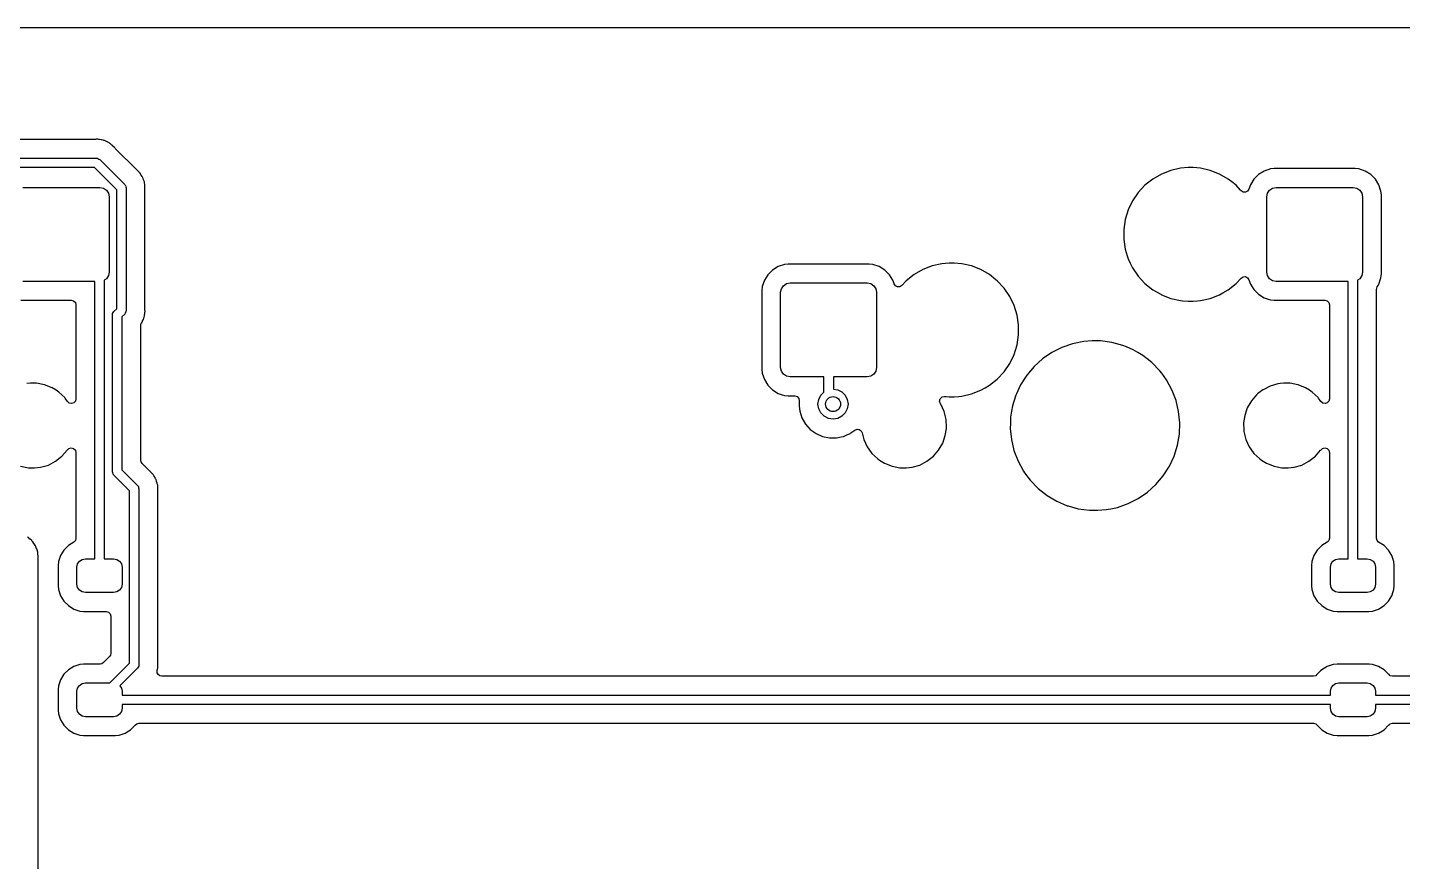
# Model space of a CAD drawing. Extents: x 51 to 201, y -153 to -28.
# Drawn here: x 81.15 to 117.72, y -49.69 to -27.52 of the extents above; entities that cross this region are included whole.
import ezdxf

# ---------------------------------------------------------------- set-up
doc = ezdxf.new("R2010")
doc.units = 0
doc.layers.add('BLACK', color=7, linetype='CONTINUOUS')

msp = doc.modelspace()

# ---------------------------------------------------------------- linework, layer by layer
at = {"layer": 'BLACK', "linetype": 'CONTINUOUS'}
for p, q in [((66.5009, -27.5214), (195.437, -27.5214)), ((82.9448, -30.4945), (67.9027, -30.4945)), ((82.9565, -30.4939), (82.9448, -30.4945)), ((82.9737, -30.4923), (82.9565, -30.4939)), ((83, -30.4898), (82.9737, -30.4923)), ((83.0123, -30.4918), (83, -30.4898)), ((83, -30.4898), (83, -30.4898)), ((83.0198, -30.493), (83.0123, -30.4918)), ((83.0392, -30.4945), (83.0198, -30.493)), ((83.0592, -30.4945), (83.0392, -30.4945)), ((83.1015, -30.5054), (83.0592, -30.4945)), ((83.1129, -30.5077), (83.1015, -30.5054)), ((83.1561, -30.5146), (83.1129, -30.5077)), ((83.1745, -30.5225), (83.1561, -30.5146)), ((83.1929, -30.5288), (83.1745, -30.5225)), ((83.2123, -30.5338), (83.1929, -30.5288)), ((83.2505, -30.5548), (83.2123, -30.5338)), ((83.261, -30.56), (83.2505, -30.5548)), ((83.3011, -30.5773), (83.261, -30.56)), ((83.3169, -30.5896), (83.3011, -30.5773)), ((83.3332, -30.6003), (83.3169, -30.5896)), ((83.3508, -30.6099), (83.3332, -30.6003)), ((83.3826, -30.6398), (83.3508, -30.6099)), ((83.3915, -30.6474), (83.3826, -30.6398)), ((83.3946, -30.6499), (83.3915, -30.6474)), ((83.4142, -30.6694), (83.3946, -30.6499)), ((83.4169, -30.6721), (83.4142, -30.6694)), ((83.4681, -30.7201), (83.4169, -30.6721)), ((67.82, -30.995), (82.9802, -30.995)), ((82.9802, -30.995), (83.0023, -30.9982)), ((83.0023, -30.9982), (83.0067, -30.9979)), ((83.0067, -30.9979), (83.0091, -30.9992)), ((83.0091, -30.9992), (83.0154, -31.0001)), ((83.0154, -31.0001), (83.0414, -31.0168)), ((83.0414, -31.0168), (83.0686, -31.0316)), ((83.0686, -31.0316), (83.7304, -31.6934)), ((83.481, -30.7362), (83.4681, -30.7201)), ((84.0593, -31.3145), (83.481, -30.7362)), ((82.9284, -31.245), (67.8718, -31.245)), ((83.517, -31.8336), (82.9284, -31.245)), ((84.0679, -31.3224), (84.0593, -31.3145)), ((84.1016, -31.3502), (84.0679, -31.3224)), ((84.1134, -31.3664), (84.1016, -31.3502)), ((84.126, -31.3812), (84.1134, -31.3664)), ((84.1402, -31.3954), (84.126, -31.3812)), ((84.1624, -31.433), (84.1402, -31.3954)), ((84.1688, -31.4428), (84.1624, -31.433)), ((84.1945, -31.4781), (84.1688, -31.4428)), ((111.305, -31.4158), (111.075, -31.5489)), ((111.553, -31.3186), (111.305, -31.4158)), ((111.812, -31.2594), (111.553, -31.3186)), ((112.011, -31.2445), (111.812, -31.2594)), ((112.144, -31.2445), (112.011, -31.2445)), ((112.011, -31.2445), (112.011, -31.2445)), ((112.343, -31.2594), (112.144, -31.2445)), ((112.144, -31.2445), (112.144, -31.2445)), ((112.602, -31.3186), (112.343, -31.2594)), ((112.85, -31.4158), (112.602, -31.3186)), ((113.08, -31.5489), (112.85, -31.4158)), ((113.886, -31.4273), (113.762, -31.5513)), ((114.035, -31.3352), (113.886, -31.4273)), ((114.202, -31.28), (114.035, -31.3352)), ((114.304, -31.2695), (114.202, -31.28)), ((116.455, -31.2695), (114.304, -31.2695)), ((116.557, -31.28), (116.455, -31.2695)), ((116.724, -31.3352), (116.557, -31.28)), ((116.873, -31.4273), (116.724, -31.3352)), ((116.997, -31.5513), (116.873, -31.4273)), ((81.017, -31.77), (83.067, -31.77)), ((83.067, -31.77), (83.1627, -31.789)), ((83.1627, -31.789), (83.2438, -31.8432)), ((83.7304, -31.6934), (83.7438, -31.7113)), ((83.7438, -31.7113), (83.7472, -31.7142)), ((83.7472, -31.7142), (83.7479, -31.7169)), ((83.7479, -31.7169), (83.7517, -31.7219)), ((83.7517, -31.7219), (83.7583, -31.7522)), ((83.7583, -31.7522), (83.767, -31.7818)), ((83.767, -31.7818), (83.767, -35.048)), ((84.2019, -31.4967), (84.1945, -31.4781)), ((84.1945, -31.4781), (84.1945, -31.4781)), ((84.2104, -31.5142), (84.2019, -31.4967)), ((84.2206, -31.5314), (84.2104, -31.5142)), ((84.2328, -31.5734), (84.2206, -31.5314)), ((84.2366, -31.5844), (84.2328, -31.5734)), ((84.2527, -31.625), (84.2366, -31.5844)), ((84.2552, -31.6449), (84.2527, -31.625)), ((84.2591, -31.664), (84.2552, -31.6449)), ((84.2647, -31.6832), (84.2591, -31.664)), ((84.2657, -31.7148), (84.2647, -31.6832)), ((84.2661, -31.7269), (84.2657, -31.7148)), ((84.267, -31.7385), (84.2661, -31.7269)), ((84.2675, -31.7425), (84.267, -31.7385)), ((84.2675, -31.77), (84.2675, -31.7425)), ((84.2675, -31.7425), (84.2675, -31.7425)), ((84.2676, -31.7739), (84.2675, -31.77)), ((84.2698, -31.8441), (84.2676, -31.7739)), ((110.866, -31.7148), (110.685, -31.9099)), ((111.075, -31.5489), (110.866, -31.7148)), ((113.176, -31.625), (113.08, -31.5489)), ((113.289, -31.7148), (113.176, -31.625)), ((113.408, -31.8441), (113.289, -31.7148)), ((113.632, -31.8147), (113.597, -31.8679)), ((113.67, -31.7007), (113.632, -31.8147)), ((113.762, -31.5513), (113.67, -31.7007)), ((114.178, -31.8432), (114.259, -31.789)), ((114.259, -31.789), (114.355, -31.77)), ((114.355, -31.77), (116.404, -31.77)), ((116.404, -31.77), (116.5, -31.789)), ((116.5, -31.789), (116.581, -31.8432)), ((117.089, -31.7007), (116.997, -31.5513)), ((116.997, -31.5513), (116.997, -31.5513)), ((117.144, -31.8672), (117.089, -31.7007)), ((83.2438, -31.8432), (83.298, -31.9243)), ((83.298, -31.9243), (83.317, -32.02)), ((83.317, -32.02), (83.317, -34.02)), ((83.517, -34.9962), (83.517, -31.8336)), ((84.2675, -31.8646), (84.2698, -31.8441)), ((84.2675, -33.1531), (84.2675, -31.8646)), ((110.536, -32.1298), (110.42, -32.3695)), ((110.685, -31.9099), (110.536, -32.1298)), ((113.423, -31.86), (113.408, -31.8441)), ((113.477, -31.894), (113.423, -31.86)), ((113.541, -31.8969), (113.477, -31.894)), ((113.597, -31.8679), (113.541, -31.8969)), ((114.105, -32.02), (114.124, -31.9243)), ((114.105, -34.02), (114.105, -32.02)), ((114.124, -31.9243), (114.178, -31.8432)), ((116.581, -31.8432), (116.635, -31.9243)), ((116.635, -31.9243), (116.654, -32.02)), ((116.654, -32.02), (116.654, -34.02)), ((117.155, -31.97), (117.144, -31.8672)), ((117.155, -33.1531), (117.155, -31.97)), ((110.42, -32.3695), (110.342, -32.6238)), ((110.342, -32.6238), (110.302, -32.8869)), ((110.302, -32.8869), (110.302, -33.1531)), ((84.2675, -35.0127), (84.2675, -33.1531)), ((110.302, -33.1531), (110.342, -33.4162)), ((117.155, -34.07), (117.155, -33.1531)), ((110.342, -33.4162), (110.396, -33.592)), ((110.396, -33.592), (110.42, -33.6705)), ((100.959, -33.9673), (100.835, -34.0913)), ((101.108, -33.8752), (100.959, -33.9673)), ((101.275, -33.82), (101.108, -33.8752)), ((101.377, -33.8095), (101.275, -33.82)), ((103.528, -33.8095), (101.377, -33.8095)), ((103.63, -33.82), (103.528, -33.8095)), ((103.797, -33.8752), (103.63, -33.82)), ((103.946, -33.9673), (103.797, -33.8752)), ((104.07, -34.0913), (103.946, -33.9673)), ((104.955, -33.9558), (104.725, -34.0889)), ((105.203, -33.8586), (104.955, -33.9558)), ((105.462, -33.7994), (105.203, -33.8586)), ((105.661, -33.7845), (105.462, -33.7994)), ((105.794, -33.7845), (105.661, -33.7845)), ((105.661, -33.7845), (105.661, -33.7845)), ((105.993, -33.7994), (105.794, -33.7845)), ((105.794, -33.7845), (105.794, -33.7845)), ((106.252, -33.8586), (105.993, -33.7994)), ((106.5, -33.9558), (106.252, -33.8586)), ((106.73, -34.0889), (106.5, -33.9558)), ((110.42, -33.6705), (110.475, -33.7845)), ((110.475, -33.7845), (110.536, -33.9102)), ((110.536, -33.9102), (110.685, -34.1301)), ((82.935, -34.27), (81.017, -34.27)), ((82.935, -41.64), (82.935, -34.27)), ((83.2438, -34.1968), (83.185, -34.236)), ((83.185, -34.236), (83.185, -41.64)), ((83.298, -34.1157), (83.2438, -34.1968)), ((83.317, -34.02), (83.298, -34.1157)), ((100.743, -34.2407), (100.688, -34.4072)), ((100.835, -34.0913), (100.743, -34.2407)), ((101.251, -34.3832), (101.332, -34.329)), ((101.332, -34.329), (101.427, -34.31)), ((101.427, -34.31), (103.477, -34.31)), ((103.477, -34.31), (103.573, -34.329)), ((103.573, -34.329), (103.654, -34.3832)), ((104.162, -34.2407), (104.07, -34.0913)), ((104.07, -34.0913), (104.07, -34.0913)), ((104.167, -34.2548), (104.162, -34.2407)), ((104.193, -34.3333), (104.167, -34.2548)), ((104.228, -34.3865), (104.193, -34.3333)), ((104.516, -34.2548), (104.402, -34.3786)), ((104.725, -34.0889), (104.516, -34.2548)), ((106.902, -34.2253), (106.73, -34.0889)), ((106.939, -34.2548), (106.902, -34.2253)), ((107.12, -34.4499), (106.939, -34.2548)), ((110.685, -34.1301), (110.866, -34.3252)), ((110.866, -34.3252), (111.075, -34.4911)), ((113.08, -34.4911), (113.289, -34.3252)), ((113.289, -34.3252), (113.423, -34.1799)), ((113.423, -34.1799), (113.477, -34.146)), ((113.477, -34.146), (113.541, -34.1431)), ((113.541, -34.1431), (113.597, -34.1721)), ((113.597, -34.1721), (113.632, -34.2253)), ((113.632, -34.2253), (113.67, -34.3393)), ((113.67, -34.3393), (113.762, -34.4887)), ((114.124, -34.1157), (114.105, -34.02)), ((114.178, -34.1968), (114.124, -34.1157)), ((114.259, -34.251), (114.178, -34.1968)), ((114.355, -34.27), (114.259, -34.251)), ((116.272, -34.27), (114.355, -34.27)), ((116.272, -41.64), (116.272, -34.27)), ((116.581, -34.1968), (116.522, -34.236)), ((116.522, -34.236), (116.522, -41.64)), ((116.635, -34.1157), (116.581, -34.1968)), ((116.654, -34.02), (116.635, -34.1157)), ((117.065, -34.3786), (117.089, -34.3393)), ((117.089, -34.3393), (117.144, -34.1728)), ((117.144, -34.1728), (117.155, -34.07)), ((100.688, -34.4072), (100.677, -34.51)), ((100.677, -34.51), (100.677, -36.61)), ((101.177, -34.56), (101.197, -34.4643)), ((101.177, -36.56), (101.177, -34.56)), ((101.197, -34.4643), (101.251, -34.3832)), ((103.654, -34.3832), (103.708, -34.4643)), ((103.708, -34.4643), (103.727, -34.56)), ((103.727, -34.56), (103.727, -36.56)), ((104.284, -34.4154), (104.228, -34.3865)), ((104.348, -34.4126), (104.284, -34.4154)), ((104.402, -34.3786), (104.348, -34.4126)), ((107.269, -34.6698), (107.12, -34.4499)), ((107.385, -34.9095), (107.269, -34.6698)), ((111.075, -34.4911), (111.285, -34.6127)), ((111.285, -34.6127), (111.305, -34.6242)), ((111.305, -34.6242), (111.553, -34.7214)), ((111.553, -34.7214), (111.812, -34.7806)), ((112.343, -34.7806), (112.602, -34.7214)), ((112.602, -34.7214), (112.85, -34.6242)), ((112.85, -34.6242), (112.938, -34.5736)), ((112.938, -34.5736), (113.08, -34.4911)), ((113.08, -34.4911), (113.08, -34.4911)), ((113.762, -34.4887), (113.886, -34.6127)), ((113.886, -34.6127), (113.886, -34.6127)), ((113.886, -34.6127), (114.035, -34.7048)), ((114.035, -34.7048), (114.147, -34.7417)), ((114.147, -34.7417), (114.202, -34.76)), ((117.023, -34.482), (117.041, -34.4169)), ((117.023, -36.61), (117.023, -34.482)), ((117.041, -34.4169), (117.065, -34.3786)), ((80.967, -34.7705), (82.3105, -34.7705)), ((82.3105, -34.7705), (82.3725, -34.7871)), ((82.3725, -34.7871), (82.4179, -34.8325)), ((82.4179, -34.8325), (82.4345, -34.8945)), ((82.4345, -34.8945), (82.4345, -37.393)), ((83.4101, -35.1248), (83.4268, -35.0988)), ((83.4268, -35.0988), (83.4416, -35.0716)), ((83.4416, -35.0716), (83.517, -34.9962)), ((83.7619, -35.0832), (83.7452, -35.1092)), ((83.7628, -35.077), (83.7619, -35.0832)), ((83.7641, -35.0746), (83.7628, -35.077)), ((83.767, -35.048), (83.7638, -35.0701)), ((83.7638, -35.0701), (83.7641, -35.0746)), ((84.2681, -35.0243), (84.2675, -35.0127)), ((84.2675, -35.107), (84.269, -35.0876)), ((84.2675, -35.127), (84.2675, -35.107)), ((84.2722, -35.0678), (84.2681, -35.0243)), ((84.269, -35.0876), (84.2722, -35.0678)), ((107.463, -35.1638), (107.385, -34.9095)), ((111.812, -34.7806), (111.869, -34.7849)), ((111.869, -34.7849), (112.011, -34.7955)), ((112.011, -34.7955), (112.011, -34.7955)), ((112.011, -34.7955), (112.144, -34.7955)), ((112.144, -34.7955), (112.268, -34.7862)), ((112.144, -34.7955), (112.144, -34.7955)), ((112.268, -34.7862), (112.343, -34.7806)), ((114.202, -34.76), (114.212, -34.7611)), ((114.212, -34.7611), (114.304, -34.7705)), ((114.304, -34.7705), (115.648, -34.7705)), ((115.648, -34.7705), (115.71, -34.7871)), ((115.71, -34.7871), (115.755, -34.8325)), ((115.755, -34.8325), (115.772, -34.8945)), ((115.772, -34.8945), (115.772, -37.393)), ((83.405, -35.16), (83.4082, -35.1379)), ((83.405, -39.33), (83.405, -35.16)), ((83.4079, -35.1334), (83.4092, -35.131)), ((83.4082, -35.1379), (83.4079, -35.1334)), ((83.4092, -35.131), (83.4101, -35.1248)), ((83.7304, -35.1364), (83.655, -35.2118)), ((83.655, -35.2118), (83.655, -39.2782)), ((83.7452, -35.1092), (83.7304, -35.1364)), ((84.1555, -35.449), (84.1622, -35.4088)), ((84.1555, -36.61), (84.1555, -35.449)), ((84.1622, -35.4088), (84.1815, -35.373)), ((84.1815, -35.373), (84.1847, -35.3689)), ((84.1847, -35.3689), (84.202, -35.3288)), ((84.202, -35.3288), (84.2072, -35.3184)), ((84.2072, -35.3184), (84.2282, -35.2801)), ((84.2282, -35.2801), (84.2332, -35.2607)), ((84.2332, -35.2607), (84.2395, -35.2423)), ((84.2395, -35.2423), (84.241, -35.2387)), ((84.241, -35.2387), (84.2474, -35.2239)), ((84.2474, -35.2239), (84.2543, -35.1807)), ((84.2543, -35.1807), (84.2566, -35.1693)), ((84.2566, -35.1693), (84.2675, -35.127)), ((107.503, -35.4269), (107.463, -35.1638)), ((107.503, -35.6931), (107.503, -35.4269)), ((107.463, -35.9562), (107.503, -35.6931)), ((107.385, -36.2105), (107.463, -35.9562)), ((108.388, -36.1593), (108.14, -36.3299)), ((108.657, -36.0234), (108.388, -36.1593)), ((108.942, -35.9246), (108.657, -36.0234)), ((109.237, -35.8646), (108.942, -35.9246)), ((109.462, -35.8495), (109.237, -35.8646)), ((109.688, -35.8495), (109.462, -35.8495)), ((109.462, -35.8495), (109.462, -35.8495)), ((109.987, -35.8897), (109.688, -35.8495)), ((110.277, -35.9693), (109.987, -35.8897)), ((109.987, -35.8897), (109.987, -35.8897)), ((109.987, -35.8897), (109.987, -35.8897)), ((110.373, -36.0099), (110.277, -35.9693)), ((110.555, -36.0869), (110.373, -36.0099)), ((110.677, -36.1593), (110.555, -36.0869)), ((110.814, -36.2404), (110.677, -36.1593)), ((101.197, -36.6557), (101.177, -36.56)), ((103.727, -36.56), (103.708, -36.6557)), ((107.12, -36.6701), (107.269, -36.4502)), ((107.269, -36.4502), (107.385, -36.2105)), ((107.916, -36.532), (107.722, -36.7621)), ((108.14, -36.3299), (107.916, -36.532)), ((110.927, -36.3299), (110.814, -36.2404)), ((111.05, -36.4272), (110.927, -36.3299)), ((111.26, -36.6438), (111.05, -36.4272)), ((84.1555, -39.0195), (84.1555, -36.61)), ((100.677, -36.61), (100.688, -36.7128)), ((100.688, -36.7128), (100.743, -36.8793)), ((100.743, -36.8793), (100.835, -37.0287)), ((101.251, -36.7368), (101.197, -36.6557)), ((101.332, -36.791), (101.251, -36.7368)), ((101.427, -36.81), (101.332, -36.791)), ((102.328, -36.81), (101.427, -36.81)), ((102.328, -37.2138), (102.328, -36.81)), ((103.477, -36.81), (102.578, -36.81)), ((102.578, -36.81), (102.578, -37.1312)), ((103.573, -36.791), (103.477, -36.81)), ((103.654, -36.7368), (103.573, -36.791)), ((103.708, -36.6557), (103.654, -36.7368)), ((106.73, -37.0311), (106.939, -36.8652)), ((106.939, -36.8652), (107.12, -36.6701)), ((107.722, -36.7621), (107.56, -37.016)), ((111.311, -36.7128), (111.26, -36.6438)), ((111.439, -36.8863), (111.311, -36.7128)), ((111.583, -37.1506), (111.439, -36.8863)), ((117.023, -41.0979), (117.023, -36.61)), ((81.2264, -36.9745), (81.1262, -36.9841)), ((81.3875, -36.9745), (81.2264, -36.9745)), ((81.5985, -37.0152), (81.3875, -36.9745)), ((81.6007, -37.016), (81.5985, -37.0152)), ((81.5985, -37.0152), (81.5985, -37.0152)), ((81.5985, -37.0152), (81.5985, -37.0152)), ((81.7981, -37.0951), (81.6007, -37.016)), ((81.9056, -37.1642), (81.7981, -37.0951)), ((81.9789, -37.2113), (81.9056, -37.1642)), ((82.1345, -37.3596), (81.9789, -37.2113)), ((100.835, -37.0287), (100.959, -37.1527)), ((100.959, -37.1527), (100.959, -37.1527)), ((100.959, -37.1527), (101.108, -37.2448)), ((101.108, -37.2448), (101.22, -37.2817)), ((101.22, -37.2817), (101.275, -37.3)), ((101.275, -37.3), (101.284, -37.301)), ((101.284, -37.301), (101.377, -37.3105)), ((102.19, -37.4064), (102.246, -37.2949)), ((102.246, -37.2949), (102.328, -37.2138)), ((102.578, -37.1312), (102.694, -37.1496)), ((102.694, -37.1496), (102.805, -37.2064)), ((102.805, -37.2064), (102.894, -37.2949)), ((102.894, -37.2949), (102.95, -37.4064)), ((105.993, -37.3206), (106.252, -37.2614)), ((106.252, -37.2614), (106.5, -37.1642)), ((106.5, -37.1642), (106.62, -37.0951)), ((106.62, -37.0951), (106.73, -37.0311)), ((106.73, -37.0311), (106.73, -37.0311)), ((107.433, -37.2893), (107.422, -37.324)), ((107.446, -37.2614), (107.433, -37.2893)), ((107.56, -37.016), (107.446, -37.2614)), ((111.607, -37.2113), (111.583, -37.1506)), ((111.692, -37.4317), (111.607, -37.2113)), ((113.837, -37.2817), (113.697, -37.4442)), ((113.863, -37.2614), (113.837, -37.2817)), ((114.001, -37.1527), (113.863, -37.2614)), ((114.006, -37.1489), (114.001, -37.1527)), ((114.197, -37.0504), (114.006, -37.1489)), ((114.404, -36.9898), (114.197, -37.0504)), ((114.464, -36.9841), (114.404, -36.9898)), ((114.564, -36.9745), (114.464, -36.9841)), ((114.725, -36.9745), (114.564, -36.9745)), ((114.936, -37.0152), (114.725, -36.9745)), ((114.938, -37.016), (114.936, -37.0152)), ((114.936, -37.0152), (114.936, -37.0152)), ((114.936, -37.0152), (114.936, -37.0152)), ((115.136, -37.0951), (114.938, -37.016)), ((115.243, -37.1642), (115.136, -37.0951)), ((115.316, -37.2113), (115.243, -37.1642)), ((115.472, -37.3596), (115.316, -37.2113)), ((82.1437, -37.3725), (82.1345, -37.3596)), ((82.2095, -37.465), (82.1437, -37.3725)), ((82.2569, -37.5048), (82.2095, -37.465)), ((82.3176, -37.5168), (82.2569, -37.5048)), ((82.3765, -37.498), (82.3176, -37.5168)), ((82.419, -37.453), (82.3765, -37.498)), ((82.4345, -37.393), (82.419, -37.453)), ((101.377, -37.3105), (101.55, -37.3105)), ((101.55, -37.3105), (101.616, -37.3293)), ((101.616, -37.3293), (101.661, -37.3801)), ((101.661, -37.3801), (101.673, -37.4475)), ((101.673, -37.4475), (101.665, -37.5218)), ((101.665, -37.5218), (101.665, -37.53)), ((101.665, -37.53), (101.67, -37.5817)), ((101.67, -37.5817), (101.684, -37.7183)), ((102.17, -37.53), (102.19, -37.4064)), ((102.19, -37.6536), (102.17, -37.53)), ((102.246, -37.7651), (102.19, -37.6536)), ((102.95, -37.6536), (102.894, -37.7651)), ((102.95, -37.4064), (102.97, -37.53)), ((102.97, -37.53), (102.95, -37.6536)), ((105.405, -37.4564), (105.42, -37.389)), ((105.427, -37.5218), (105.405, -37.4564)), ((105.42, -37.389), (105.47, -37.3406)), ((105.437, -37.5347), (105.427, -37.5218)), ((105.523, -37.7248), (105.437, -37.5347)), ((105.47, -37.3406), (105.538, -37.3263)), ((105.538, -37.3263), (105.579, -37.3293)), ((105.579, -37.3293), (105.661, -37.3355)), ((105.661, -37.3355), (105.661, -37.3355)), ((105.661, -37.3355), (105.794, -37.3355)), ((105.794, -37.3355), (105.918, -37.3262)), ((105.794, -37.3355), (105.794, -37.3355)), ((105.918, -37.3262), (105.993, -37.3206)), ((107.343, -37.5771), (107.32, -37.7183)), ((107.422, -37.324), (107.343, -37.5771)), ((111.762, -37.7248), (111.692, -37.4317)), ((113.589, -37.6303), (113.519, -37.8334)), ((113.697, -37.4442), (113.589, -37.6303)), ((115.481, -37.3725), (115.472, -37.3596)), ((115.547, -37.465), (115.481, -37.3725)), ((115.594, -37.5048), (115.547, -37.465)), ((115.655, -37.5168), (115.594, -37.5048)), ((115.714, -37.498), (115.655, -37.5168)), ((115.757, -37.453), (115.714, -37.498)), ((115.772, -37.393), (115.757, -37.453)), ((101.684, -37.7183), (101.743, -37.8983)), ((101.743, -37.8983), (101.837, -38.0622)), ((102.335, -37.8536), (102.246, -37.7651)), ((102.446, -37.9104), (102.335, -37.8536)), ((102.57, -37.93), (102.446, -37.9104)), ((102.694, -37.9104), (102.57, -37.93)), ((102.805, -37.8536), (102.694, -37.9104)), ((102.894, -37.7651), (102.805, -37.8536)), ((105.526, -37.7302), (105.523, -37.7248)), ((105.577, -37.9391), (105.526, -37.7302)), ((105.587, -38.1538), (105.577, -37.9391)), ((107.293, -37.8742), (107.288, -38.0462)), ((107.32, -37.7183), (107.293, -37.8742)), ((111.792, -38.0246), (111.762, -37.7248)), ((111.782, -38.3258), (111.792, -38.0246)), ((113.491, -38.0283), (113.488, -38.0462)), ((113.519, -37.8334), (113.491, -38.0283)), ((101.837, -38.0622), (101.964, -38.2029)), ((101.964, -38.2029), (102.117, -38.3142)), ((102.117, -38.3142), (102.29, -38.3911)), ((102.29, -38.3911), (102.475, -38.4305)), ((102.788, -38.4043), (102.85, -38.3911)), ((102.85, -38.3911), (102.919, -38.3602)), ((102.919, -38.3602), (103.023, -38.3142)), ((103.023, -38.3142), (103.047, -38.2962)), ((103.047, -38.2962), (103.152, -38.22)), ((103.152, -38.22), (103.208, -38.1975)), ((103.208, -38.1975), (103.268, -38.2039)), ((103.268, -38.2039), (103.318, -38.2378)), ((103.318, -38.2378), (103.346, -38.2911)), ((103.346, -38.2911), (103.389, -38.4698)), ((105.486, -38.5697), (105.556, -38.3666)), ((105.556, -38.3666), (105.584, -38.1754)), ((105.584, -38.1754), (105.587, -38.1538)), ((107.288, -38.0462), (107.283, -38.1754)), ((107.283, -38.1754), (107.313, -38.4752)), ((111.732, -38.6229), (111.782, -38.3258)), ((113.488, -38.0462), (113.496, -38.2029)), ((113.496, -38.2029), (113.498, -38.2609)), ((113.498, -38.2609), (113.549, -38.4698)), ((82.0602, -38.9183), (82.201, -38.7558)), ((82.201, -38.7558), (82.2031, -38.7521)), ((82.2031, -38.7521), (82.2485, -38.7067)), ((82.2485, -38.7067), (82.3105, -38.6901)), ((82.3105, -38.6901), (82.3725, -38.7067)), ((82.3725, -38.7067), (82.4179, -38.7521)), ((82.4179, -38.7521), (82.4345, -38.8141)), ((102.475, -38.4305), (102.475, -38.4305)), ((102.475, -38.4305), (102.665, -38.4305)), ((102.665, -38.4305), (102.788, -38.4043)), ((102.665, -38.4305), (102.665, -38.4305)), ((103.389, -38.4698), (103.478, -38.6653)), ((103.478, -38.6653), (103.584, -38.8141)), ((105.238, -38.9183), (105.378, -38.7558)), ((105.378, -38.7558), (105.486, -38.5697)), ((107.313, -38.4752), (107.383, -38.7683)), ((111.642, -38.9107), (111.732, -38.6229)), ((113.549, -38.4698), (113.638, -38.6653)), ((113.638, -38.6653), (113.744, -38.8141)), ((115.398, -38.9183), (115.538, -38.7558)), ((115.538, -38.7558), (115.541, -38.7521)), ((115.541, -38.7521), (115.586, -38.7067)), ((115.586, -38.7067), (115.648, -38.6901)), ((115.648, -38.6901), (115.71, -38.7067)), ((115.71, -38.7067), (115.755, -38.7521)), ((115.755, -38.7521), (115.772, -38.8141)), ((81.7002, -39.1496), (81.8913, -39.0511)), ((81.8913, -39.0511), (82.0602, -38.9183)), ((82.4345, -38.8141), (82.4345, -41.0979)), ((84.1649, -39.067), (84.1555, -39.0195)), ((84.1918, -39.1072), (84.1649, -39.067)), ((84.4023, -39.3177), (84.1918, -39.1072)), ((103.584, -38.8141), (103.603, -38.8404)), ((103.603, -38.8404), (103.759, -38.9887)), ((103.759, -38.9887), (103.807, -39.0195)), ((103.807, -39.0195), (103.939, -39.1049)), ((103.939, -39.1049), (103.979, -39.121)), ((103.979, -39.121), (104.139, -39.1848)), ((104.878, -39.1496), (105.069, -39.0511)), ((105.069, -39.0511), (105.238, -38.9183)), ((107.383, -38.7683), (107.492, -39.0494)), ((107.492, -39.0494), (107.636, -39.3137)), ((111.515, -39.184), (111.642, -38.9107)), ((113.744, -38.8141), (113.763, -38.8404)), ((113.763, -38.8404), (113.919, -38.9887)), ((113.919, -38.9887), (113.967, -39.0195)), ((113.967, -39.0195), (114.099, -39.1049)), ((114.099, -39.1049), (114.139, -39.121)), ((114.139, -39.121), (114.299, -39.1848)), ((115.038, -39.1496), (115.229, -39.0511)), ((115.229, -39.0511), (115.398, -38.9183)), ((115.772, -38.8141), (115.772, -41.0979)), ((80.9615, -39.1848), (81.1725, -39.2255)), ((81.1725, -39.2255), (81.3336, -39.2255)), ((81.3336, -39.2255), (81.494, -39.2102)), ((81.3336, -39.2255), (81.3336, -39.2255)), ((81.494, -39.2102), (81.7002, -39.1496)), ((83.4137, -39.3597), (83.405, -39.33)), ((83.4203, -39.3899), (83.4137, -39.3597)), ((83.4241, -39.395), (83.4203, -39.3899)), ((83.4248, -39.3976), (83.4241, -39.395)), ((83.4282, -39.4005), (83.4248, -39.3976)), ((83.4416, -39.4184), (83.4282, -39.4005)), ((83.86, -39.8368), (83.4416, -39.4184)), ((83.655, -39.2782), (84.0734, -39.6966)), ((84.4109, -39.3256), (84.4023, -39.3177)), ((84.4446, -39.3534), (84.4109, -39.3256)), ((84.4564, -39.3696), (84.4446, -39.3534)), ((84.4446, -39.3534), (84.4446, -39.3534)), ((84.469, -39.3844), (84.4564, -39.3696)), ((84.4832, -39.3986), (84.469, -39.3844)), ((84.5054, -39.4362), (84.4832, -39.3986)), ((84.5118, -39.4459), (84.5054, -39.4362)), ((84.5375, -39.4813), (84.5118, -39.4459)), ((84.5449, -39.4999), (84.5375, -39.4813)), ((104.139, -39.1848), (104.35, -39.2255)), ((104.35, -39.2255), (104.511, -39.2255)), ((104.511, -39.2255), (104.671, -39.2102)), ((104.511, -39.2255), (104.511, -39.2255)), ((104.671, -39.2102), (104.878, -39.1496)), ((107.636, -39.3137), (107.666, -39.3534)), ((107.666, -39.3534), (107.815, -39.5562)), ((111.159, -39.668), (111.353, -39.4379)), ((111.353, -39.4379), (111.515, -39.184)), ((114.299, -39.1848), (114.51, -39.2255)), ((114.51, -39.2255), (114.671, -39.2255)), ((114.671, -39.2255), (114.831, -39.2102)), ((114.671, -39.2255), (114.671, -39.2255)), ((114.831, -39.2102), (115.038, -39.1496)), ((83.86, -44.4132), (83.86, -39.8368)), ((84.0734, -39.6966), (84.0868, -39.7145)), ((84.0868, -39.7145), (84.0902, -39.7174)), ((84.0902, -39.7174), (84.0909, -39.72)), ((84.0909, -39.72), (84.0947, -39.7251)), ((84.0947, -39.7251), (84.1013, -39.7553)), ((84.1013, -39.7553), (84.11, -39.785)), ((84.11, -39.785), (84.11, -44.465)), ((84.5534, -39.5174), (84.5449, -39.4999)), ((84.5636, -39.5346), (84.5534, -39.5174)), ((84.5758, -39.5766), (84.5636, -39.5346)), ((84.5636, -39.5346), (84.5636, -39.5346)), ((84.5636, -39.5346), (84.5636, -39.5346)), ((84.5796, -39.5876), (84.5758, -39.5766)), ((84.5957, -39.6282), (84.5796, -39.5876)), ((84.5982, -39.6481), (84.5957, -39.6282)), ((84.6021, -39.6671), (84.5982, -39.6481)), ((84.6077, -39.6864), (84.6021, -39.6671)), ((84.6091, -39.73), (84.6077, -39.6864)), ((84.61, -39.7417), (84.6091, -39.73)), ((84.6105, -39.7456), (84.61, -39.7417)), ((84.6105, -39.7457), (84.6105, -39.7456)), ((84.6105, -39.7733), (84.6105, -39.7457)), ((84.6106, -39.7771), (84.6105, -39.7733)), ((84.6105, -39.8677), (84.6128, -39.8472)), ((84.6128, -39.8472), (84.6106, -39.7771)), ((107.815, -39.5562), (108.025, -39.7728)), ((108.025, -39.7728), (108.261, -39.9596)), ((110.935, -39.8701), (111.159, -39.668)), ((84.6105, -44.4297), (84.6105, -39.8677)), ((108.261, -39.9596), (108.52, -40.1131)), ((108.52, -40.1131), (108.798, -40.2307)), ((110.133, -40.2754), (110.418, -40.1766)), ((110.418, -40.1766), (110.687, -40.0407)), ((110.687, -40.0407), (110.935, -39.8701)), ((108.798, -40.2307), (108.798, -40.2307)), ((108.798, -40.2307), (108.798, -40.2307)), ((108.798, -40.2307), (108.825, -40.2382)), ((108.825, -40.2382), (109.088, -40.3103)), ((109.088, -40.3103), (109.387, -40.3505)), ((109.387, -40.3505), (109.613, -40.3505)), ((109.613, -40.3505), (109.838, -40.3354)), ((109.613, -40.3505), (109.613, -40.3505)), ((109.838, -40.3354), (109.961, -40.3103)), ((109.961, -40.3103), (110.133, -40.2754)), ((81.1634, -41.076), (81.1441, -41.0629)), ((81.1706, -41.0799), (81.1634, -41.076)), ((81.211, -41.1179), (81.1706, -41.0799)), ((81.2169, -41.1231), (81.211, -41.1179)), ((81.2596, -41.1584), (81.2169, -41.1231)), ((81.2644, -41.165), (81.2596, -41.1584)), ((81.2798, -41.1825), (81.2644, -41.165)), ((81.2858, -41.1881), (81.2798, -41.1825)), ((81.3155, -41.2349), (81.2858, -41.1881)), ((81.3199, -41.2414), (81.3155, -41.2349)), ((81.3525, -41.2863), (81.3199, -41.2414)), ((81.3548, -41.292), (81.3525, -41.2863)), ((81.3555, -41.2939), (81.3548, -41.292)), ((81.3661, -41.3147), (81.3555, -41.2939)), ((81.3705, -41.3216), (81.3661, -41.3147)), ((81.3876, -41.3743), (81.3705, -41.3216)), ((82.232, -41.292), (82.112, -41.412)), ((82.3756, -41.2034), (82.232, -41.292)), ((82.4188, -41.1583), (82.3756, -41.2034)), ((82.4345, -41.0979), (82.4188, -41.1583)), ((115.569, -41.292), (115.45, -41.412)), ((115.713, -41.2034), (115.569, -41.292)), ((115.756, -41.1583), (115.713, -41.2034)), ((115.772, -41.0979), (115.756, -41.1583)), ((117.039, -41.1583), (117.023, -41.0979)), ((117.082, -41.2034), (117.039, -41.1583)), ((117.226, -41.292), (117.082, -41.2034)), ((117.345, -41.412), (117.226, -41.292)), ((81.3902, -41.3816), (81.3876, -41.3743)), ((81.4107, -41.4332), (81.3902, -41.3816)), ((81.4117, -41.4413), (81.4107, -41.4332)), ((81.4168, -41.4641), (81.4117, -41.4413)), ((81.4193, -41.4719), (81.4168, -41.4641)), ((81.4228, -41.5273), (81.4193, -41.4719)), ((81.4235, -41.535), (81.4228, -41.5273)), ((81.4255, -41.5506), (81.4235, -41.535)), ((81.4255, -41.5665), (81.4255, -41.5506)), ((81.4257, -41.5742), (81.4255, -41.5665)), ((81.4255, -41.6608), (81.4277, -41.6376)), ((81.4255, -52.7355), (81.4255, -41.6608)), ((81.4292, -41.6296), (81.4257, -41.5742)), ((81.4277, -41.6376), (81.4292, -41.6296)), ((82.023, -41.5563), (81.9697, -41.7173)), ((82.112, -41.412), (82.023, -41.5563)), ((82.5259, -41.7059), (82.5989, -41.6571)), ((82.5989, -41.6571), (82.685, -41.64)), ((82.685, -41.64), (82.935, -41.64)), ((83.185, -41.64), (83.435, -41.64)), ((83.435, -41.64), (83.5211, -41.6571)), ((83.5211, -41.6571), (83.5941, -41.7059)), ((115.36, -41.5563), (115.307, -41.7173)), ((115.45, -41.412), (115.36, -41.5563)), ((115.863, -41.7059), (115.936, -41.6571)), ((115.936, -41.6571), (116.022, -41.64)), ((116.022, -41.64), (116.272, -41.64)), ((116.522, -41.64), (116.772, -41.64)), ((116.772, -41.64), (116.859, -41.6571)), ((116.859, -41.6571), (116.932, -41.7059)), ((117.435, -41.5563), (117.345, -41.412)), ((117.488, -41.7173), (117.435, -41.5563)), ((117.435, -41.5563), (117.435, -41.5563)), ((117.435, -41.5563), (117.435, -41.5563)), ((81.9697, -41.7173), (81.9595, -41.8167)), ((81.9595, -41.8167), (81.9595, -42.3633)), ((82.46, -41.865), (82.4771, -41.7789)), ((82.46, -42.315), (82.46, -41.865)), ((82.4771, -41.7789), (82.5259, -41.7059)), ((83.5941, -41.7059), (83.6429, -41.7789)), ((83.6429, -41.7789), (83.66, -41.865)), ((83.66, -41.865), (83.66, -42.315)), ((115.307, -41.7173), (115.297, -41.8167)), ((115.297, -41.8167), (115.297, -42.3633)), ((115.797, -41.865), (115.815, -41.7789)), ((115.797, -42.315), (115.797, -41.865)), ((115.815, -41.7789), (115.863, -41.7059)), ((116.932, -41.7059), (116.98, -41.7789)), ((116.98, -41.7789), (116.997, -41.865)), ((116.997, -41.865), (116.997, -42.315)), ((117.498, -41.8167), (117.488, -41.7173)), ((117.498, -42.3633), (117.498, -41.8167)), ((81.9595, -42.3633), (81.9697, -42.4627)), ((82.4771, -42.4011), (82.46, -42.315)), ((82.5259, -42.4741), (82.4771, -42.4011)), ((83.6429, -42.4011), (83.5941, -42.4741)), ((83.66, -42.315), (83.6429, -42.4011)), ((115.297, -42.3633), (115.307, -42.4627)), ((115.815, -42.4011), (115.797, -42.315)), ((115.863, -42.4741), (115.815, -42.4011)), ((116.98, -42.4011), (116.932, -42.4741)), ((116.997, -42.315), (116.98, -42.4011)), ((117.488, -42.4627), (117.498, -42.3633)), ((81.9697, -42.4627), (82.023, -42.6237)), ((82.023, -42.6237), (82.112, -42.768)), ((82.112, -42.768), (82.232, -42.888)), ((82.5989, -42.5229), (82.5259, -42.4741)), ((82.685, -42.54), (82.5989, -42.5229)), ((83.435, -42.54), (82.685, -42.54)), ((83.5211, -42.5229), (83.435, -42.54)), ((83.5941, -42.4741), (83.5211, -42.5229)), ((115.307, -42.4627), (115.36, -42.6237)), ((115.36, -42.6237), (115.45, -42.768)), ((115.45, -42.768), (115.569, -42.888)), ((115.936, -42.5229), (115.863, -42.4741)), ((116.022, -42.54), (115.936, -42.5229)), ((116.772, -42.54), (116.022, -42.54)), ((116.859, -42.5229), (116.772, -42.54)), ((116.932, -42.4741), (116.859, -42.5229)), ((117.226, -42.888), (117.345, -42.768)), ((117.345, -42.768), (117.435, -42.6237)), ((117.435, -42.6237), (117.472, -42.5108)), ((117.472, -42.5108), (117.488, -42.4627)), ((82.232, -42.888), (82.3763, -42.977)), ((82.3763, -42.977), (82.3763, -42.977)), ((82.3763, -42.977), (82.3763, -42.977)), ((82.3763, -42.977), (82.5373, -43.0303)), ((82.5373, -43.0303), (82.6367, -43.0405)), ((82.6367, -43.0405), (83.2355, -43.0405)), ((83.2355, -43.0405), (83.2975, -43.0571)), ((83.2975, -43.0571), (83.3429, -43.1025)), ((83.3429, -43.1025), (83.3595, -43.1645)), ((115.569, -42.888), (115.714, -42.977)), ((115.714, -42.977), (115.714, -42.977)), ((115.714, -42.977), (115.714, -42.977)), ((115.714, -42.977), (115.875, -43.0303)), ((115.875, -43.0303), (115.974, -43.0405)), ((115.974, -43.0405), (116.821, -43.0405)), ((116.821, -43.0405), (116.92, -43.0303)), ((116.92, -43.0303), (117.081, -42.977)), ((117.081, -42.977), (117.102, -42.9644)), ((117.102, -42.9644), (117.226, -42.888)), ((83.3595, -43.1645), (83.3595, -44.1545)), ((83.3232, -44.2422), (83.1622, -44.4032)), ((83.3501, -44.202), (83.3232, -44.2422)), ((83.3595, -44.1545), (83.3501, -44.202)), ((82.232, -44.592), (82.112, -44.712)), ((82.3763, -44.503), (82.232, -44.592)), ((82.5373, -44.4496), (82.3763, -44.503)), ((82.6367, -44.4395), (82.5373, -44.4496)), ((83.0745, -44.4395), (82.6367, -44.4395)), ((83.122, -44.4301), (83.0745, -44.4395)), ((83.1622, -44.4032), (83.122, -44.4301)), ((83.3332, -44.94), (83.86, -44.4132)), ((84.0734, -44.5534), (83.6048, -45.022)), ((84.0882, -44.5262), (84.0734, -44.5534)), ((84.1049, -44.5002), (84.0882, -44.5262)), ((84.1058, -44.494), (84.1049, -44.5002)), ((84.1071, -44.4916), (84.1058, -44.494)), ((84.11, -44.465), (84.1068, -44.4871)), ((84.1068, -44.4871), (84.1071, -44.4916)), ((84.5936, -44.6211), (84.5973, -44.5978)), ((84.5973, -44.5978), (84.5996, -44.5863)), ((84.5996, -44.5863), (84.6105, -44.544)), ((84.611, -44.4413), (84.6105, -44.4297)), ((84.6105, -44.524), (84.612, -44.5046)), ((84.6105, -44.544), (84.6105, -44.524)), ((84.6152, -44.4848), (84.611, -44.4413)), ((84.612, -44.5046), (84.6152, -44.4848)), ((115.569, -44.592), (115.537, -44.6246)), ((115.714, -44.503), (115.569, -44.592)), ((115.875, -44.4496), (115.714, -44.503)), ((115.974, -44.4395), (115.875, -44.4496)), ((116.821, -44.4395), (115.974, -44.4395)), ((116.831, -44.4405), (116.821, -44.4395)), ((116.92, -44.4496), (116.831, -44.4405)), ((117.081, -44.503), (116.92, -44.4496)), ((117.226, -44.592), (117.081, -44.503)), ((117.345, -44.712), (117.226, -44.592)), ((117.226, -44.592), (117.226, -44.592)), ((117.226, -44.592), (117.226, -44.592)), ((82.023, -44.8563), (81.9697, -45.0173)), ((82.112, -44.712), (82.023, -44.8563)), ((82.5259, -45.0059), (82.5989, -44.9571)), ((82.5989, -44.9571), (82.685, -44.94)), ((82.685, -44.94), (83.3332, -44.94)), ((84.5967, -44.6742), (84.5936, -44.6211)), ((84.6218, -44.721), (84.5967, -44.6742)), ((84.6641, -44.7531), (84.6218, -44.721)), ((84.716, -44.7645), (84.6641, -44.7531)), ((115.348, -44.7645), (84.716, -44.7645)), ((115.408, -44.7488), (115.348, -44.7645)), ((115.438, -44.7206), (115.408, -44.7488)), ((115.439, -44.7222), (115.438, -44.7206)), ((115.45, -44.712), (115.439, -44.7222)), ((115.537, -44.6246), (115.45, -44.712)), ((115.45, -44.712), (115.45, -44.712)), ((115.863, -45.0059), (115.936, -44.9571)), ((115.936, -44.9571), (116.022, -44.94)), ((116.022, -44.94), (116.772, -44.94)), ((116.772, -44.94), (116.859, -44.9571)), ((116.859, -44.9571), (116.932, -45.0059)), ((117.356, -44.7222), (117.345, -44.712)), ((117.345, -44.712), (117.345, -44.712)), ((117.357, -44.7206), (117.356, -44.7222)), ((117.387, -44.7488), (117.357, -44.7206)), ((117.447, -44.7645), (117.387, -44.7488)), ((134.398, -44.7645), (117.447, -44.7645)), ((81.9697, -45.0173), (81.9595, -45.1167)), ((81.9595, -45.1167), (81.9595, -45.6633)), ((82.46, -45.165), (82.4771, -45.0789)), ((82.46, -45.615), (82.46, -45.165)), ((82.4771, -45.0789), (82.5259, -45.0059)), ((83.6048, -45.022), (83.6429, -45.0789)), ((83.6429, -45.0789), (83.66, -45.165)), ((83.66, -45.165), (83.66, -45.265)), ((83.66, -45.265), (115.797, -45.265)), ((115.797, -45.165), (115.815, -45.0789)), ((115.797, -45.265), (115.797, -45.165)), ((115.815, -45.0789), (115.863, -45.0059)), ((116.932, -45.0059), (116.98, -45.0789)), ((116.98, -45.0789), (116.997, -45.165)), ((116.997, -45.165), (116.997, -45.265)), ((116.997, -45.265), (134.847, -45.265)), ((81.9595, -45.6633), (81.9697, -45.7627)), ((82.4771, -45.7011), (82.46, -45.615)), ((82.5259, -45.7741), (82.4771, -45.7011)), ((83.6429, -45.7011), (83.5941, -45.7741)), ((83.66, -45.615), (83.6429, -45.7011)), ((115.797, -45.515), (83.66, -45.515)), ((83.66, -45.515), (83.66, -45.615)), ((115.797, -45.615), (115.797, -45.515)), ((115.815, -45.7011), (115.797, -45.615)), ((115.863, -45.7741), (115.815, -45.7011)), ((116.98, -45.7011), (116.932, -45.7741)), ((116.997, -45.615), (116.98, -45.7011)), ((134.847, -45.515), (116.997, -45.515)), ((116.997, -45.515), (116.997, -45.615)), ((81.9697, -45.7627), (82.023, -45.9237)), ((82.023, -45.9237), (82.112, -46.068)), ((82.112, -46.068), (82.232, -46.188)), ((82.5989, -45.8229), (82.5259, -45.7741)), ((82.685, -45.84), (82.5989, -45.8229)), ((83.435, -45.84), (82.685, -45.84)), ((83.5211, -45.8229), (83.435, -45.84)), ((83.5941, -45.7741), (83.5211, -45.8229)), ((83.888, -46.188), (84.008, -46.068)), ((84.008, -46.068), (84.0182, -46.0578)), ((84.008, -46.068), (84.008, -46.068)), ((84.0182, -46.0578), (84.0198, -46.0593)), ((84.0198, -46.0593), (84.0492, -46.0312)), ((84.0492, -46.0312), (84.1096, -46.0155)), ((84.1096, -46.0155), (115.348, -46.0155)), ((115.348, -46.0155), (115.408, -46.0312)), ((115.408, -46.0312), (115.438, -46.0593)), ((115.438, -46.0593), (115.439, -46.0578)), ((115.439, -46.0578), (115.45, -46.068)), ((115.45, -46.068), (115.45, -46.068)), ((115.45, -46.068), (115.569, -46.188)), ((115.936, -45.8229), (115.863, -45.7741)), ((116.022, -45.84), (115.936, -45.8229)), ((116.772, -45.84), (116.022, -45.84)), ((116.859, -45.8229), (116.772, -45.84)), ((116.932, -45.7741), (116.859, -45.8229)), ((117.226, -46.188), (117.345, -46.068)), ((117.345, -46.068), (117.356, -46.0578)), ((117.345, -46.068), (117.345, -46.068)), ((117.356, -46.0578), (117.357, -46.0593)), ((117.357, -46.0593), (117.387, -46.0312)), ((117.387, -46.0312), (117.447, -46.0155)), ((117.447, -46.0155), (134.398, -46.0155)), ((82.232, -46.188), (82.3763, -46.277)), ((82.3763, -46.277), (82.3763, -46.277)), ((82.3763, -46.277), (82.3763, -46.277)), ((82.3763, -46.277), (82.5373, -46.3303)), ((82.5373, -46.3303), (82.6367, -46.3405)), ((82.6367, -46.3405), (83.4833, -46.3405)), ((83.4833, -46.3405), (83.5827, -46.3303)), ((83.5827, -46.3303), (83.7437, -46.277)), ((83.7437, -46.277), (83.8429, -46.2158)), ((83.8429, -46.2158), (83.888, -46.188)), ((83.888, -46.188), (83.888, -46.188)), ((83.888, -46.188), (83.888, -46.188)), ((115.569, -46.188), (115.569, -46.188)), ((115.569, -46.188), (115.714, -46.277)), ((115.714, -46.277), (115.714, -46.277)), ((115.714, -46.277), (115.714, -46.277)), ((115.714, -46.277), (115.875, -46.3303)), ((115.875, -46.3303), (115.974, -46.3405)), ((115.974, -46.3405), (116.821, -46.3405)), ((116.821, -46.3405), (116.92, -46.3303)), ((116.92, -46.3303), (117.081, -46.277)), ((117.081, -46.277), (117.18, -46.2158)), ((117.18, -46.2158), (117.226, -46.188)), ((117.226, -46.188), (117.226, -46.188)), ((117.226, -46.188), (117.226, -46.188))]:
    msp.add_line(p, q, dxfattribs=at)
at = {"layer": 'BLACK'}
msp.add_circle((102.57, -37.53), 0.2, dxfattribs=at)

doc.saveas('drawing.dxf')
